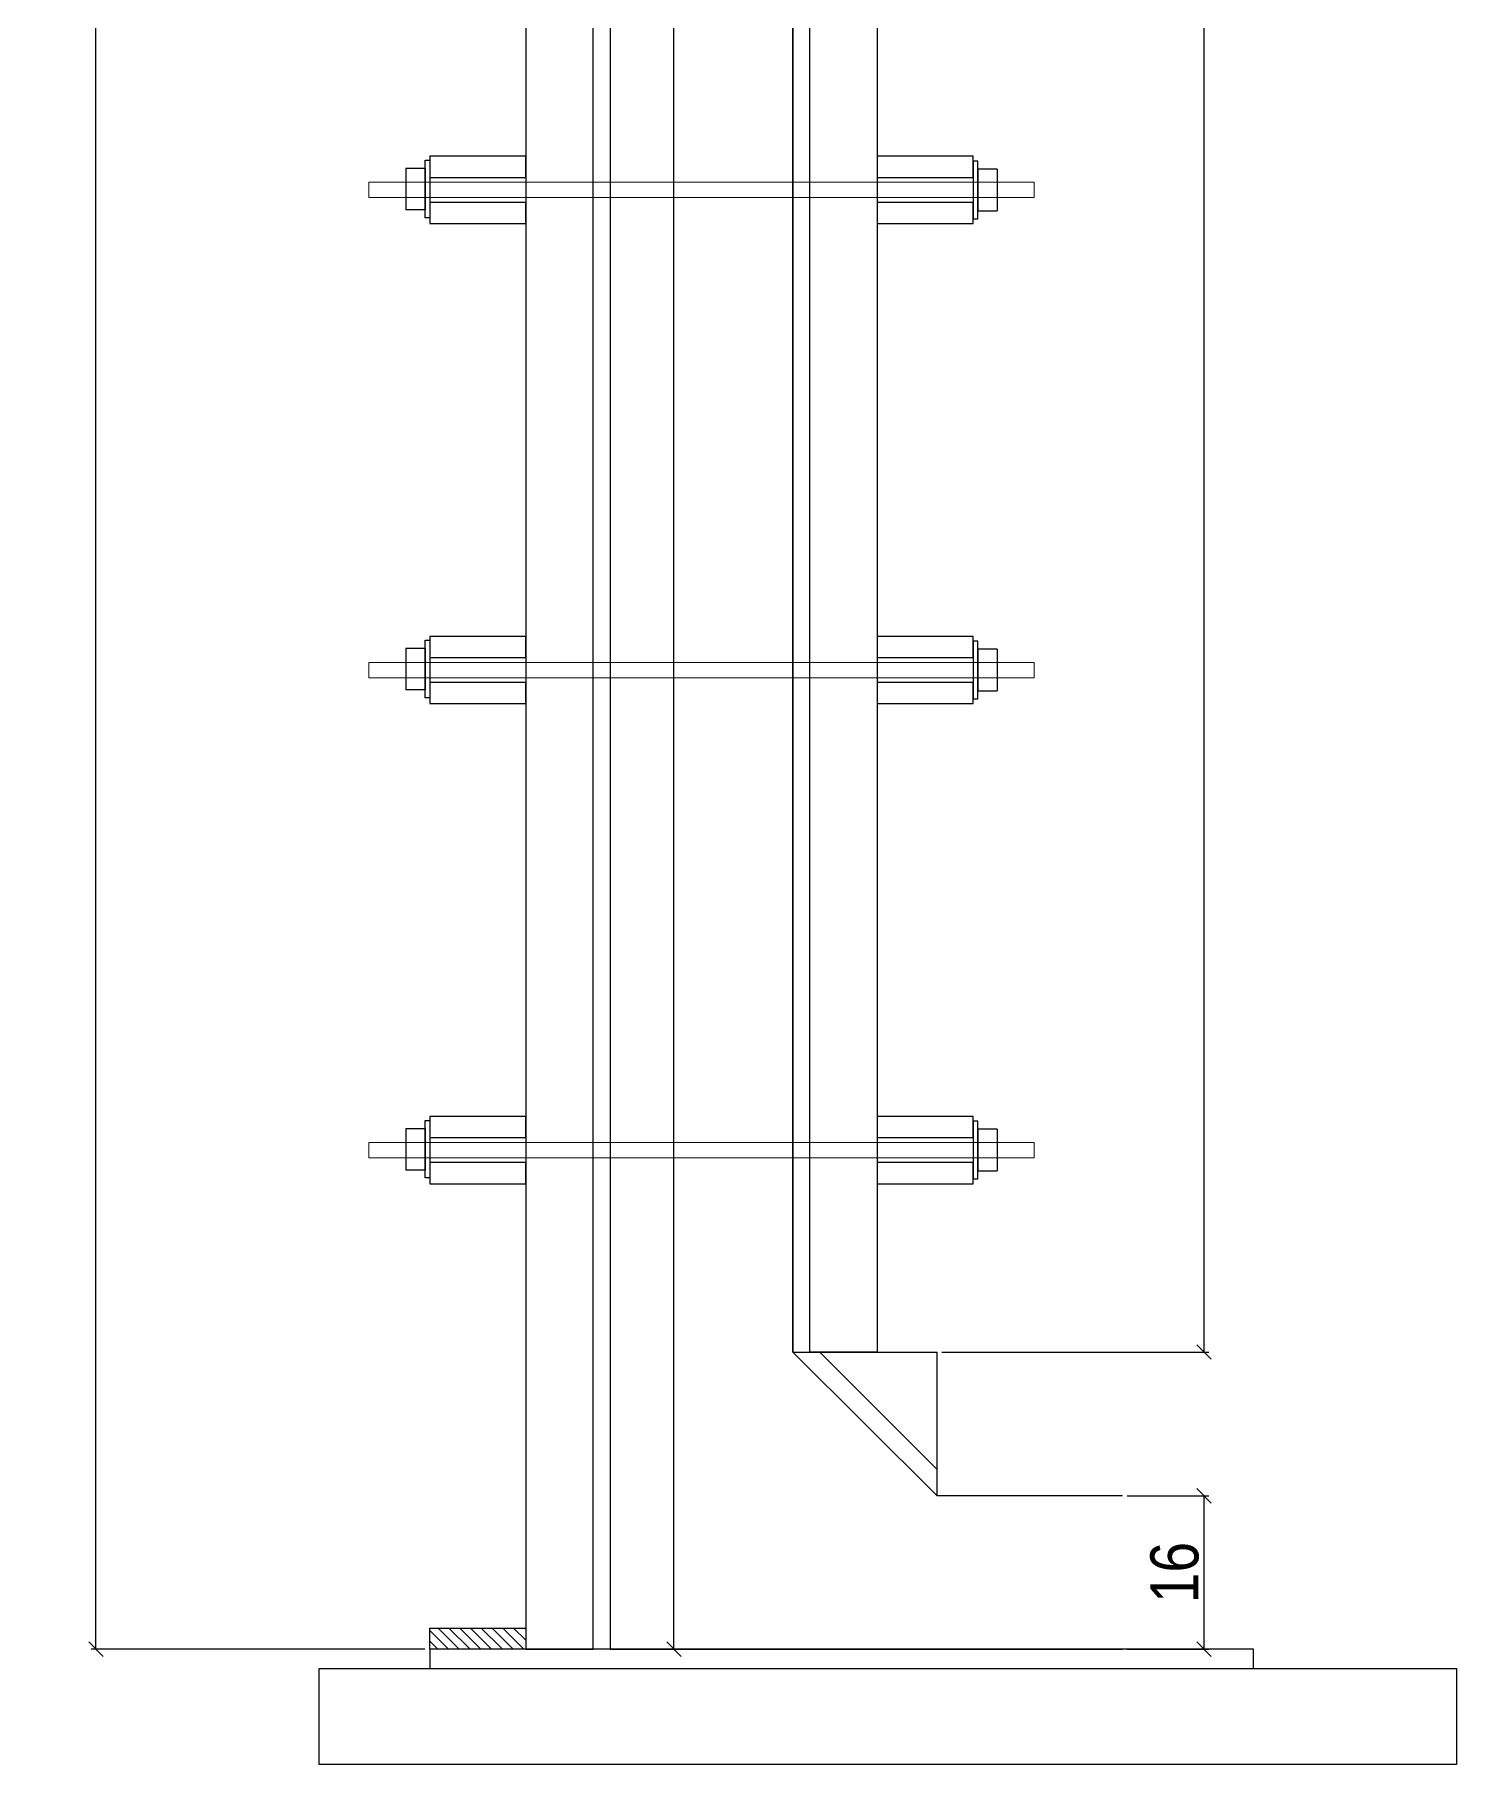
# Model space of a CAD drawing. Extents: x 142292 to 147556, y 149363 to 152785.
# Drawn here: x 142844 to 143140.2, y 149667.4 to 150027.7 of the extents above; entities that cross this region are included whole.
import ezdxf

# ---------------------------------------------------------------- set-up
doc = ezdxf.new("R2010")
doc.units = 0
doc.layers.get('0').update_dxf_attribs({"linetype": 'CONTINUOUS'})
doc.layers.get('DEFPOINTS').update_dxf_attribs({"linetype": 'CONTINUOUS'})
for name, color, linetype in [('1HACHURA MADEIRAS', 1, 'CONTINUOUS'), ('1SARRAFO', 1, 'CONTINUOUS'), ('barrote', 251, 'CONTINUOUS'), ('COTA', 241, 'CONTINUOUS'), ('Painéis', 200, 'CONTINUOUS'), ('presilha', 1, 'CONTINUOUS'), ('SARR_3.5x7', 81, 'CONTINUOUS')]:
    doc.layers.add(name, color=color, linetype=linetype)
doc.layers.add('CONCRETO', color=251, linetype='CONTINUOUS', lineweight=25)
doc.layers.add('SCO-___-LAJ', color=2, linetype='CONTINUOUS', lineweight=0)
doc.styles.add('COTA TECNICA 2X', font='techl___.ttf', dxfattribs={"height": 10})
doc.dimstyles.new('SECAO', dxfattribs={"dimscale": 0.333333, "dimtxt": 5, "dimasz": 9, "dimexe": 3, "dimexo": 3, "dimgap": 3, "dimtad": 1, "dimdec": 1, "dimlfac": 0.5, "dimzin": 12, "dimdsep": 46, "dimtxsty": 'COTA TECNICA 2X', "dimblk1": 'OBLIQUE', "dimblk2": 'OBLIQUE', "dimsah": 1, "dimcen": 0.9, "dimclrd": 4, "dimclre": 4, "dimclrt": 240, "dimadec": 1, "dimazin": 3, "dimtfac": 1, "dimtdec": 1, "dimtmove": 0, "dimatfit": 3, "dimfxl": 1, "dimtolj": 1, "dimtzin": 12, "dimarcsym": 0})

# ---------------------------------------------------------------- blocks, each defined once
blk = doc.blocks.new('_Oblique')
at = {"color": 0, "linetype": 'ByBlock', "lineweight": -2}
blk.add_line((-0.5, -0.5), (0.5, 0.5), dxfattribs=at)
blk = doc.blocks.new('*D993')
at = {"layer": 'COTA', "color": 4, "lineweight": -2, "transparency": 16777216}
for p, q in [((142894.24, 150415.35), (142855.78, 150415.35)), ((142856.78, 149691.41), (142856.78, 150415.35)), ((142925.33, 149691.41), (142855.78, 149691.41))]:
    blk.add_line(p, q, dxfattribs=at)
at = {"layer": 'DEFPOINTS', "color": 0, "transparency": 16777216}
for p in [(142856.78, 150415.35), (142895.24, 150415.35), (142926.33, 149691.41)]:
    blk.add_point(p, dxfattribs=at)
at = {"layer": 'COTA', "color": 4, "lineweight": -2, "transparency": 16777216, "xscale": 3, "yscale": 3, "zscale": 3}
for p, rotation in [((142856.78, 150415.35), 90), ((142856.78, 149691.41), 270)]:
    blk.add_blockref('_Oblique', p, dxfattribs=dict(at, rotation=rotation))
at = {"layer": 'COTA', "color": 240, "transparency": 16777216, "insert": (142850.56, 150053.38), "char_height": 10, "attachment_point": 5, "rotation": 90, "style": 'COTA TECNICA 2X'}
blk.add_mtext('\\A1;362', dxfattribs=at)
blk = doc.blocks.new('*D995')
at = {"layer": 'COTA', "color": 4, "lineweight": -2, "transparency": 16777216}
for p, q in [((143071.63, 150415.35), (143088.64, 150415.35)), ((143087.64, 149753.3), (143087.64, 150415.35)), ((143033.02, 149753.3), (143088.64, 149753.3))]:
    blk.add_line(p, q, dxfattribs=at)
at = {"layer": 'DEFPOINTS', "color": 0, "transparency": 16777216}
for p in [(143070.63, 150415.35), (143087.64, 150415.35), (143032.02, 149753.3)]:
    blk.add_point(p, dxfattribs=at)
at = {"layer": 'COTA', "color": 4, "lineweight": -2, "transparency": 16777216, "xscale": 3, "yscale": 3, "zscale": 3}
for p, rotation in [((143087.64, 150415.35), 90), ((143087.64, 149753.3), 270)]:
    blk.add_blockref('_Oblique', p, dxfattribs=dict(at, rotation=rotation))
at = {"layer": 'COTA', "color": 240, "transparency": 16777216, "insert": (143081.42, 150084.32), "char_height": 10, "attachment_point": 5, "rotation": 90, "style": 'COTA TECNICA 2X'}
blk.add_mtext('\\A1;331', dxfattribs=at)
blk = doc.blocks.new('*D997')
at = {"layer": 'COTA', "color": 4, "lineweight": -2, "transparency": 16777216}
for p, q in [((143071.63, 149723.35), (143088.64, 149723.35)), ((143087.64, 149691.41), (143087.64, 149723.35)), ((143071.63, 149691.41), (143088.64, 149691.41))]:
    blk.add_line(p, q, dxfattribs=at)
at = {"layer": 'DEFPOINTS', "color": 0, "transparency": 16777216}
for p in [(143070.63, 149723.35), (143087.64, 149723.35), (143070.63, 149691.41)]:
    blk.add_point(p, dxfattribs=at)
at = {"layer": 'COTA', "color": 4, "lineweight": -2, "transparency": 16777216, "xscale": 3, "yscale": 3, "zscale": 3}
for p, rotation in [((143087.64, 149723.35), 90), ((143087.64, 149691.41), 270)]:
    blk.add_blockref('_Oblique', p, dxfattribs=dict(at, rotation=rotation))
at = {"layer": 'COTA', "color": 240, "transparency": 16777216, "insert": (143081.54, 149707.38), "char_height": 10, "attachment_point": 5, "rotation": 90, "style": 'COTA TECNICA 2X'}
blk.add_mtext('\\A1;16', dxfattribs=at)
blk = doc.blocks.new('*D998')
at = {"layer": 'COTA', "color": 4, "lineweight": -2, "transparency": 16777216}
for p, q in [((142964.94, 150443.35), (142978.19, 150443.35)), ((142977.19, 149691.41), (142977.19, 150443.35)), ((142964.94, 149691.41), (142978.19, 149691.41))]:
    blk.add_line(p, q, dxfattribs=at)
at = {"layer": 'DEFPOINTS', "color": 0, "transparency": 16777216}
for p in [(142963.94, 150443.35), (142977.19, 150443.35), (142963.94, 149691.41)]:
    blk.add_point(p, dxfattribs=at)
at = {"layer": 'COTA', "color": 4, "lineweight": -2, "transparency": 16777216, "xscale": 3, "yscale": 3, "zscale": 3}
for p, rotation in [((142977.19, 150443.35), 90), ((142977.19, 149691.41), 270)]:
    blk.add_blockref('_Oblique', p, dxfattribs=dict(at, rotation=rotation))
at = {"layer": 'COTA', "color": 240, "transparency": 16777216, "insert": (142970.97, 150067.38), "char_height": 10, "attachment_point": 5, "rotation": 90, "style": 'COTA TECNICA 2X'}
blk.add_mtext('\\A1;376', dxfattribs=at)
blk = doc.blocks.new('*U375')
at = {"layer": '1HACHURA MADEIRAS'}
h = blk.add_hatch(dxfattribs=at)
h.set_pattern_fill('ANSI31', color=256, scale=0.5)
h.paths.add_polyline_path([(-14.01, 0), (-14.01, -4.4), (5.99, -4.4), (5.99, 0)])
at = {"layer": '1SARRAFO'}
blk.add_lwpolyline([(5.99, 0), (-14.01, 0), (-14.01, -4.4), (5.99, -4.4)], close=True, dxfattribs=at)

msp = doc.modelspace()

# ---------------------------------------------------------------- linework, layer by layer
at = {"layer": '1HACHURA MADEIRAS', "elevation": 0}
for points in [[(142946.34, 150002.37), (142926.34, 150002.37), (142926.34, 149997.97), (142946.34, 149997.97)], [(142946.34, 149992.77), (142926.34, 149992.77), (142926.34, 149988.37), (142946.34, 149988.37)], [(142946.34, 149902.37), (142926.34, 149902.37), (142926.34, 149897.97), (142946.34, 149897.97)], [(142946.34, 149892.77), (142926.34, 149892.77), (142926.34, 149888.37), (142946.34, 149888.37)], [(142946.34, 149802.37), (142926.34, 149802.37), (142926.34, 149797.97), (142946.34, 149797.97)], [(142946.34, 149792.77), (142926.34, 149792.77), (142926.34, 149788.37), (142946.34, 149788.37)]]:
    msp.add_lwpolyline(points, close=True, dxfattribs=at)
at = {"layer": '1HACHURA MADEIRAS'}
for points in [[(143039.54, 150002.37), (143019.54, 150002.37), (143019.54, 149997.97), (143039.54, 149997.97)], [(143039.54, 149992.77), (143019.54, 149992.77), (143019.54, 149988.37), (143039.54, 149988.37)], [(143039.54, 149902.37), (143019.54, 149902.37), (143019.54, 149897.97), (143039.54, 149897.97)], [(143039.54, 149892.77), (143019.54, 149892.77), (143019.54, 149888.37), (143039.54, 149888.37)], [(143039.54, 149802.37), (143019.54, 149802.37), (143019.54, 149797.97), (143039.54, 149797.97)], [(143039.54, 149792.77), (143019.54, 149792.77), (143019.54, 149788.37), (143039.54, 149788.37)]]:
    msp.add_lwpolyline(points, close=True, dxfattribs=at)
at = {"layer": 'barrote'}
msp.add_lwpolyline([(142903.28, 149687.41), (143140.22, 149687.41), (143140.22, 149667.41), (142903.28, 149667.41)], close=True, dxfattribs=at)
at = {"layer": 'CONCRETO', "linetype": 'Continuous'}
for p, q in [((142963.94, 150419.35), (142963.94, 149691.41)), ((143001.94, 149753.3), (143001.94, 150419.35)), ((143032.02, 149723.35), (143001.94, 149753.3)), ((143070.63, 149723.35), (143032.02, 149723.35)), ((142963.94, 149691.41), (143070.63, 149691.41))]:
    msp.add_line(p, q, dxfattribs=at)
at = {"layer": 'Painéis', "linetype": 'ByBlock'}
for p, q in [((143032.02, 149723.35), (143001.94, 149753.3)), ((143001.94, 149753.3), (143032.02, 149753.3)), ((143007.59, 149753.3), (143032.02, 149728.87)), ((143032.02, 149723.35), (143032.02, 149753.3))]:
    msp.add_line(p, q, dxfattribs=at)
at = {"layer": 'Painéis', "linetype": 'Continuous', "elevation": 0}
for points in [[(142960.34, 149691.41), (142960.34, 150415.35), (142963.94, 150415.35), (142963.94, 149691.41)], [(143005.54, 149753.3), (143005.54, 150415.35), (143001.94, 150415.35), (143001.94, 149753.3)]]:
    msp.add_lwpolyline(points, close=True, dxfattribs=at)
at = {"layer": 'Painéis', "linetype": 'Continuous'}
msp.add_lwpolyline([(143097.96, 149691.41), (142926.33, 149691.41), (142926.33, 149687.41), (143097.96, 149687.41)], close=True, dxfattribs=at)
at = {"layer": 'presilha'}
for p, q in [((142921.34, 149999.89), (142925.34, 149999.89)), ((142921.34, 149999.89), (142921.34, 149991.22)), ((142925.34, 150001.56), (142926.34, 150001.56)), ((142925.34, 149989.56), (142925.34, 150001.56)), ((142925.34, 149999.89), (142925.34, 149991.22)), ((142926.34, 150001.56), (142926.34, 149989.56)), ((143040.54, 150001.37), (143039.54, 150001.37)), ((143039.54, 150001.37), (143039.54, 149989.37)), ((143040.54, 149989.37), (143040.54, 150001.37)), ((143044.54, 149999.7), (143040.54, 149999.7)), ((143040.54, 149999.7), (143040.54, 149991.03)), ((143044.54, 149999.7), (143044.54, 149991.03)), ((142925.34, 149991.22), (142921.34, 149991.22)), ((142926.34, 149989.56), (142925.34, 149989.56)), ((143039.54, 149989.37), (143040.54, 149989.37)), ((143040.54, 149991.03), (143044.54, 149991.03)), ((142925.34, 149901.56), (142926.34, 149901.56)), ((142925.34, 149889.56), (142925.34, 149901.56)), ((142926.34, 149901.56), (142926.34, 149889.56)), ((143040.54, 149901.37), (143039.54, 149901.37)), ((143039.54, 149901.37), (143039.54, 149889.37)), ((143040.54, 149889.37), (143040.54, 149901.37)), ((142921.34, 149899.89), (142925.34, 149899.89)), ((142921.34, 149899.89), (142921.34, 149891.22)), ((142925.34, 149899.89), (142925.34, 149891.22)), ((143044.54, 149899.7), (143040.54, 149899.7)), ((143040.54, 149899.7), (143040.54, 149891.03)), ((143044.54, 149899.7), (143044.54, 149891.03)), ((142925.34, 149891.22), (142921.34, 149891.22)), ((143040.54, 149891.03), (143044.54, 149891.03)), ((142926.34, 149889.56), (142925.34, 149889.56)), ((143039.54, 149889.37), (143040.54, 149889.37)), ((142925.34, 149801.56), (142926.34, 149801.56)), ((142925.34, 149789.56), (142925.34, 149801.56)), ((142926.34, 149801.56), (142926.34, 149789.56)), ((143040.54, 149801.37), (143039.54, 149801.37)), ((143039.54, 149801.37), (143039.54, 149789.37)), ((143040.54, 149789.37), (143040.54, 149801.37)), ((142921.34, 149799.89), (142925.34, 149799.89)), ((142921.34, 149799.89), (142921.34, 149791.22)), ((142925.34, 149799.89), (142925.34, 149791.22)), ((143044.54, 149799.7), (143040.54, 149799.7)), ((143040.54, 149799.7), (143040.54, 149791.03)), ((143044.54, 149799.7), (143044.54, 149791.03)), ((142925.34, 149791.22), (142921.34, 149791.22)), ((142926.34, 149789.56), (142925.34, 149789.56)), ((143040.54, 149791.03), (143044.54, 149791.03)), ((143039.54, 149789.37), (143040.54, 149789.37))]:
    msp.add_line(p, q, dxfattribs=at)
at = {"layer": 'SARR_3.5x7', "elevation": 0}
for points in [[(142960.34, 150410.95), (142946.34, 150410.95), (142946.34, 149691.41), (142960.34, 149691.41)], [(143005.54, 150410.95), (143019.54, 150410.95), (143019.54, 149753.3), (143005.54, 149753.3)]]:
    msp.add_lwpolyline(points, close=True, dxfattribs=at)
at = {"layer": 'SCO-___-LAJ', "color": 1, "elevation": 0}
for points in [[(142913.63, 149996.96), (143052.24, 149996.96), (143052.24, 149993.76), (142913.63, 149993.76)], [(142913.63, 149896.96), (143052.24, 149896.96), (143052.24, 149893.76), (142913.63, 149893.76)], [(142913.63, 149796.96), (143052.24, 149796.96), (143052.24, 149793.76), (142913.63, 149793.76)]]:
    msp.add_lwpolyline(points, close=True, dxfattribs=at)

# ---------------------------------------------------------------- block references
at = {"xscale": -1, "rotation": 180}
msp.add_blockref('*U375', (142940.35, 149691.41), dxfattribs=at)

# ---------------------------------------------------------------- dimensions: what is measured, and where the dimension line sits
at = {"layer": 'COTA'}
for base, p1, p2, picture, middle in [((142977.19, 150443.35), (142963.94, 149691.41), (142963.94, 150443.35), '*D998', (142970.97, 150067.38)), ((142856.78, 150415.35), (142926.33, 149691.41), (142895.24, 150415.35), '*D993', (142850.56, 150053.38)), ((143087.64, 150415.35), (143032.02, 149753.3), (143070.63, 150415.35), '*D995', (143081.42, 150084.32)), ((143087.64, 149723.35), (143070.63, 149691.41), (143070.63, 149723.35), '*D997', (143081.54, 149707.38))]:
    dim = msp.add_linear_dim(base=base, p1=p1, p2=p2, angle=90, dimstyle='SECAO', dxfattribs=at)
    dim.commit()
    dim.dimension.update_dxf_attribs({"geometry": picture, "text_midpoint": middle})

doc.saveas('drawing.dxf')
